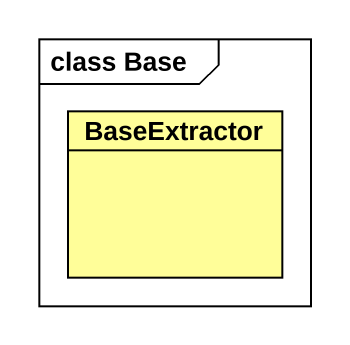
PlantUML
@startuml
mainframe class Base
hide circle
hide empty members
class BaseExtractor #FFFE99
@enduml
